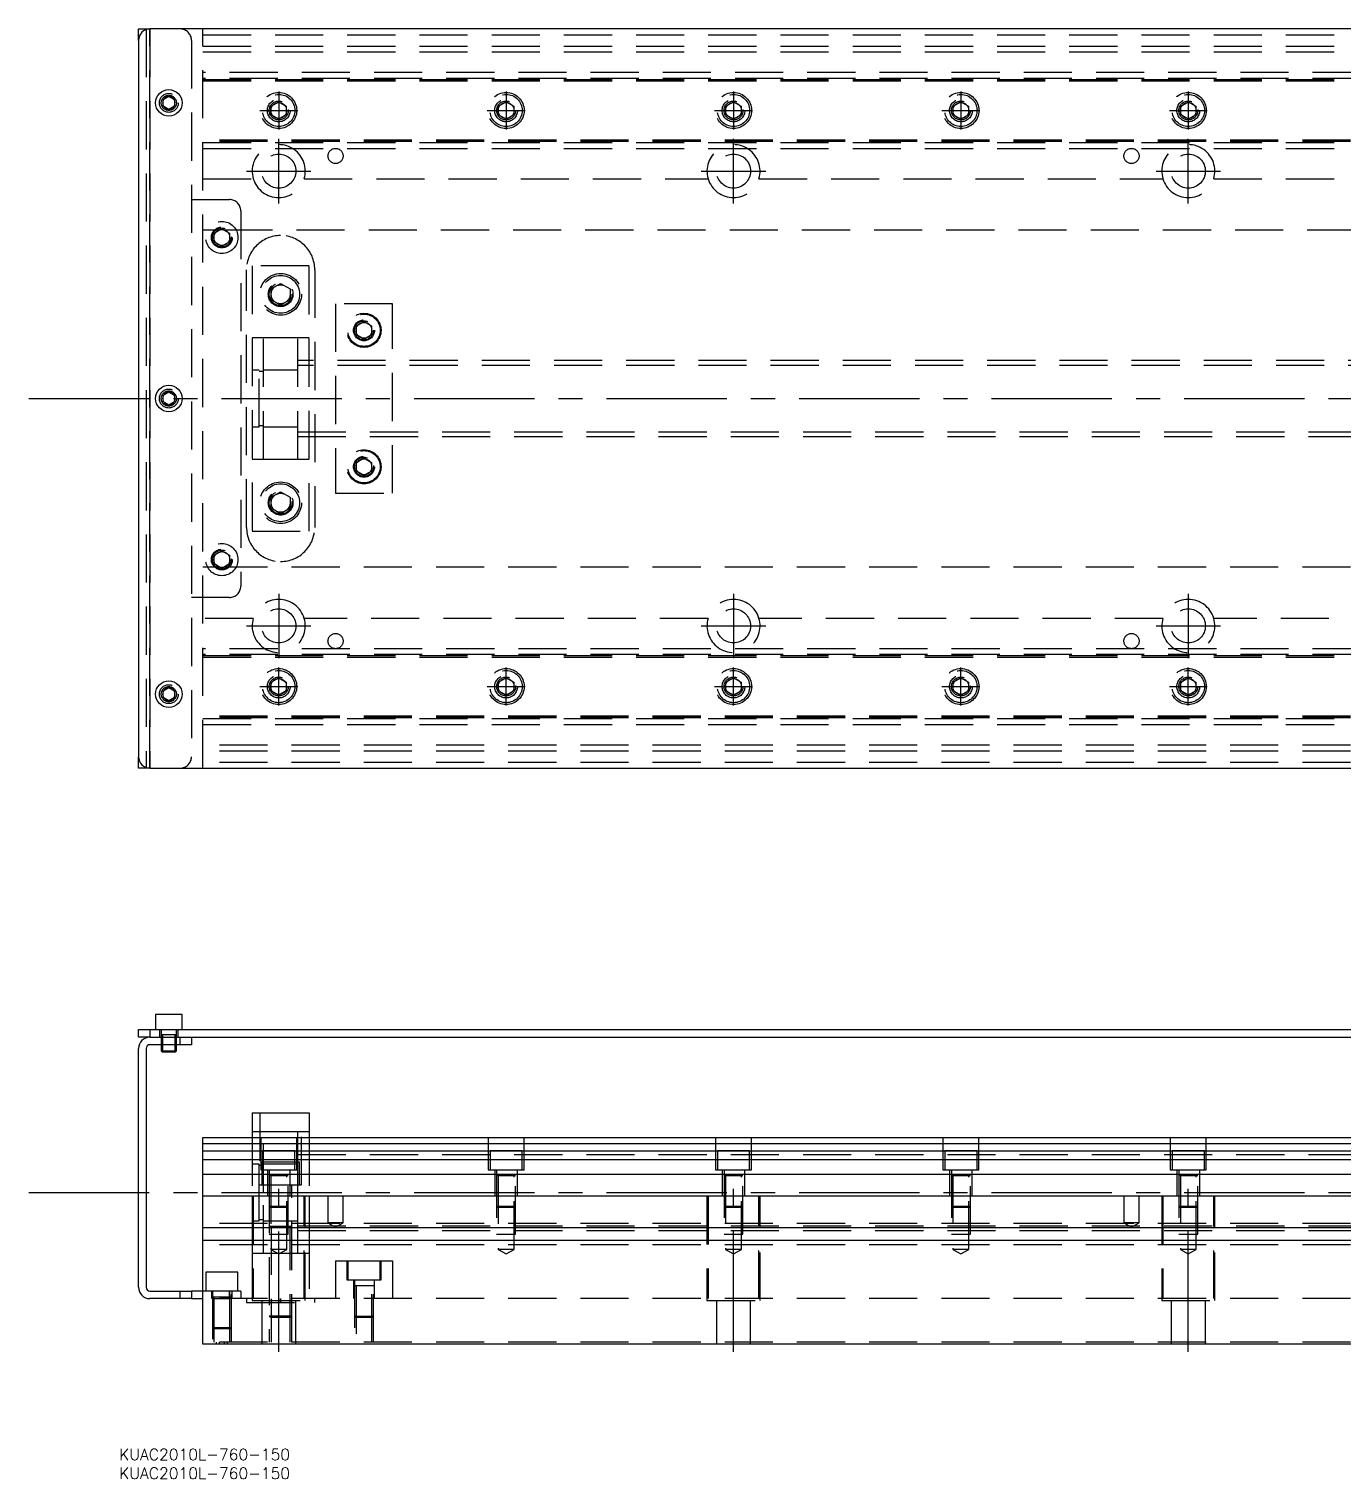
# Model space of a CAD drawing. Extents: x -29 to 999, y -285 to 112.
# Drawn here: x -28.9 to 317.8, y -285.1 to 97.5 of the extents above; entities that cross this region are included whole.
import ezdxf

# ---------------------------------------------------------------- set-up
doc = ezdxf.new("R2010")
doc.units = 0
doc.linetypes.add('CENTER', pattern=[50.8, 31.75, -6.35, 6.35, -6.35])
doc.linetypes.add('DASHED', pattern=[19.05, 12.7, -6.35])
doc.layers.get('0').update_dxf_attribs({"linetype": 'CONTINUOUS'})
doc.layers.add('CENTER', color=1, linetype='CENTER')
doc.styles.get("Standard").update_dxf_attribs({"font": 'txt.shx', "height": 3, "bigfont": 'bigfont.shx'})

# ---------------------------------------------------------------- blocks, each defined once
blk = doc.blocks.new('*U2')
at = {"color": 7, "linetype": 'CONTINUOUS'}
blk.add_text('KUAC2010L-760-150', height=3, dxfattribs=at).set_placement((-5.13, -280.12))
blk = doc.blocks.new('*U3')
at = {"color": 7, "linetype": 'CONTINUOUS'}
blk.add_text('KUAC2010L-760-150', height=3, dxfattribs=at).set_placement((-5.13, -285.08))

msp = doc.modelspace()

# ---------------------------------------------------------------- linework, layer by layer
at = {"color": 7, "linetype": 'CONTINUOUS'}
for p, q in [((0, 94.5), (0, 97.5)), ((0, 97.5), (3, 97.5)), ((791, 97.5), (3, 97.5)), ((0, 94.5), (0, -94.5)), ((6.5, 78.866026), (8, 79.73205)), ((6.5, 77.133974), (6.5, 78.866026)), ((8, 76.26795), (6.5, 77.133974)), ((8, 79.73205), (9.5, 78.866026)), ((9.5, 77.133974), (8, 76.26795)), ((9.5, 78.866026), (9.5, 77.133974)), ((6.5, 0.866026), (8, 1.73205)), ((6.5, -0.866026), (6.5, 0.866026)), ((8, 1.73205), (9.5, 0.866026)), ((9.5, 0.866026), (9.5, -0.866026)), ((8, -1.73205), (6.5, -0.866026)), ((9.5, -0.866026), (8, -1.73205)), ((6.5, -77.133974), (8, -76.26795)), ((8, -76.26795), (9.5, -77.133974)), ((6.5, -78.866026), (6.5, -77.133974)), ((8, -79.73205), (6.5, -78.866026)), ((9.5, -78.866026), (8, -79.73205)), ((9.5, -77.133974), (9.5, -78.866026)), ((0, -97.5), (0, -94.5)), ((3, -97.5), (0, -97.5)), ((3, -97.5), (791, -97.5)), ((11.5, -162.49), (4.5, -162.49)), ((4.5, -162.49), (4.5, -166.49)), ((11.5, -166.49), (11.5, -162.49)), ((0, -168.49), (0, -166.49)), ((0, -166.49), (3, -166.49)), ((3, -166.49), (3, -168.49)), ((3, -166.49), (322, -166.49)), ((3, -168.49), (0, -168.49)), ((0, -234.49), (0, -171.49)), ((2, -171.49), (2, -234.49)), ((3, -168.49), (11, -168.49)), ((3, -168.49), (11, -168.49)), ((11, -170.49), (3, -170.49)), ((6, -170.49002), (6, -172.14)), ((6, -172.14), (10, -172.14)), ((6, -172.14), (6.35, -172.49)), ((6.35, -170.49002), (6.35, -172.49)), ((9.65, -172.49), (9.65, -170.49002)), ((9.65, -172.49), (10, -172.14)), ((10, -172.14), (10, -170.49002)), ((11, -168.49), (322, -168.49)), ((11, -170.49), (11, -168.49)), ((14, -170.49), (11, -170.49)), ((14, -168.49), (14, -170.49)), ((9.65, -172.49), (6.35, -172.49)), ((30, -188.49), (45, -188.49)), ((30, -188.49), (30, -194.99)), ((45, -188.49), (45, -194.99)), ((17, -194.99), (322.5, -194.99)), ((17, -249.49), (17, -194.99)), ((17, -196.529608), (322.5, -196.529608)), ((322.5, -198.61154), (17, -198.61154)), ((322.5, -200.826666), (17, -200.826666)), ((17, -204.671934), (322.5, -204.671934)), ((777, -210.49), (17, -210.49)), ((777, -218.79), (17, -218.79)), ((777, -222.19), (17, -222.19)), ((3, -235.49), (11, -235.49)), ((11, -237.49), (11, -235.49)), ((11, -235.49), (14, -235.49)), ((14, -235.49), (14, -237.49)), ((17, -235.49), (14, -235.49)), ((11, -237.49), (3, -237.49)), ((14, -237.49), (11, -237.49)), ((14, -237.49), (17, -237.49)), ((777, -249.49), (17, -249.49))]:
    msp.add_line(p, q, dxfattribs=at)
at = {"color": 3, "linetype": 'DASHED'}
for p, q in [((2, 97.5), (2, -97.5)), ((3, 97.5), (3, -97.5)), ((3, -97.5), (3, 97.5)), ((3, -97.5), (3, 97.5)), ((3, 97.5), (3, -97.5)), ((17, -97.5), (17, 97.5)), ((17, 96), (777, 96)), ((14, 94.5), (14, -94.5)), ((17, 93), (777, 93)), ((17, 91.5), (777, 91.5)), ((322.5, 86), (17, 86)), ((322.5, 84.460392), (17, 84.460392)), ((17, 84.204452), (777, 84.204452)), ((17, 84.2), (777, 84.2)), ((17, 83.8), (777, 83.8)), ((9.973226, 78.326156), (10, 78)), ((35, 77.1547), (37, 78.309402)), ((35, 74.8453), (35, 77.1547)), ((37, 78.309402), (39, 77.1547)), ((39, 77.1547), (39, 74.8453)), ((95, 77.1547), (97, 78.309402)), ((95, 74.8453), (95, 77.1547)), ((97, 78.309402), (99, 77.1547)), ((99, 77.1547), (99, 74.8453)), ((155, 77.1547), (157, 78.309402)), ((155, 74.8453), (155, 77.1547)), ((157, 78.309402), (159, 77.1547)), ((159, 77.1547), (159, 74.8453)), ((215, 77.1547), (217, 78.309402)), ((215, 74.8453), (215, 77.1547)), ((217, 78.309402), (219, 77.1547)), ((219, 77.1547), (219, 74.8453)), ((275, 77.1547), (277, 78.309402)), ((275, 74.8453), (275, 77.1547)), ((277, 78.309402), (279, 77.1547)), ((279, 77.1547), (279, 74.8453)), ((37, 73.690598), (35, 74.8453)), ((39, 74.8453), (37, 73.690598)), ((39.483582, 76.286038), (39.5, 76)), ((94.5, 76), (94.518502, 76.303588)), ((97, 73.690598), (95, 74.8453)), ((99, 74.8453), (97, 73.690598)), ((157, 73.690598), (155, 74.8453)), ((159, 74.8453), (157, 73.690598)), ((159.483582, 76.286038), (159.5, 76)), ((214.5, 76), (214.518502, 76.303588)), ((217, 73.690598), (215, 74.8453)), ((219, 74.8453), (217, 73.690598)), ((277, 73.690598), (275, 74.8453)), ((279, 74.8453), (277, 73.690598)), ((279.483582, 76.286038), (279.5, 76)), ((777, 68.2), (17, 68.2)), ((777, 67.8), (17, 67.8)), ((777, 67.795548), (17, 67.795548)), ((17, 67.539608), (322.5, 67.539608)), ((17, 66), (322.5, 66)), ((17, 58), (30.291796, 58)), ((43.708204, 58), (150.291796, 58)), ((163.708204, 58), (270.291796, 58)), ((283.708204, 58), (390.291796, 58)), ((14, 52.5), (24, 52.5)), ((27, 49.5), (27, -49.5)), ((17, 44.5), (21.359688, 44.5)), ((20, 43.6547), (22, 44.809402)), ((20, 41.3453), (20, 43.6547)), ((22, 44.809402), (24, 43.6547)), ((22.640312, 44.5), (777, 44.5)), ((24, 43.6547), (24, 41.3453)), ((24.483582, 42.786038), (24.5, 42.5)), ((22, 40.190598), (20, 41.3453)), ((24, 41.3453), (22, 40.190598)), ((45, 35), (30, 35)), ((30, 35), (30, -35)), ((45, -35), (45, 35)), ((28.5, -34), (28.5, 34)), ((46.5, 34), (46.5, -34)), ((34.5, 27.5), (34.520026, 27.846056)), ((35, 28.943376), (37.5, 30.386752)), ((35, 26.056624), (35, 28.943376)), ((37.5, 30.386752), (40, 28.943376)), ((40, 28.943376), (40, 26.056624)), ((37.5, 24.613248), (35, 26.056624)), ((40, 26.056624), (37.5, 24.613248)), ((67, 25), (52, 25)), ((52, 25), (52, -25)), ((67, -25), (67, 25)), ((57.5, 19.1547), (59.5, 20.309402)), ((57.5, 16.8453), (57.5, 19.1547)), ((59.5, 20.309402), (61.5, 19.1547)), ((61.5, 19.1547), (61.5, 16.8453)), ((33, 16), (30, 16)), ((33, -16), (33, 16)), ((42, 16), (33, 16)), ((42, 16), (33, 16)), ((42, -16), (42, 16)), ((45, 16), (42, 16)), ((57, 18), (57.012884, 18.253488)), ((59.5, 15.690598), (57.5, 16.8453)), ((61.5, 16.8453), (59.5, 15.690598)), ((369.99998, 10), (42, 10)), ((369.99998, 8.75), (42, 8.75)), ((31.85, 7.5), (30, 7.5)), ((31.85, -7.5), (31.85, 7.5)), ((33, 7.15), (31.85, 7.15)), ((42, 7.5), (33, 7.5)), ((42, 7.5), (33, 7.5)), ((6, 0), (6.030168, 0.346066)), ((30, -7.5), (31.85, -7.5)), ((31.85, -7.15), (33, -7.15)), ((33, -7.5), (42, -7.5)), ((33, -7.5), (42, -7.5)), ((42, -8.75), (369.99998, -8.75)), ((42, -10), (369.99998, -10)), ((30, -16), (33, -16)), ((33, -16), (42, -16)), ((33, -16), (42, -16)), ((42, -16), (45, -16)), ((57.5, -16.8453), (59.5, -15.690598)), ((57.5, -19.1547), (57.5, -16.8453)), ((59.5, -15.690598), (61.5, -16.8453)), ((61.5, -16.8453), (61.5, -19.1547)), ((61.983582, -17.713962), (62, -18)), ((59.5, -20.309402), (57.5, -19.1547)), ((61.5, -19.1547), (59.5, -20.309402)), ((35, -26.056624), (37.5, -24.613248)), ((35, -28.943376), (35, -26.056624)), ((37.5, -24.613248), (40, -26.056624)), ((40, -26.056624), (40, -28.943376)), ((52, -25), (67, -25)), ((37.5, -30.386752), (35, -28.943376)), ((40, -28.943376), (37.5, -30.386752)), ((40.477798, -27.135694), (40.5, -27.5)), ((30, -35), (45, -35)), ((20, -41.3453), (22, -40.190598)), ((20, -43.6547), (20, -41.3453)), ((22, -40.190598), (24, -41.3453)), ((24, -41.3453), (24, -43.6547)), ((21.359688, -44.5), (17, -44.5)), ((22, -44.809402), (20, -43.6547)), ((24, -43.6547), (22, -44.809402)), ((777, -44.5), (22.640312, -44.5)), ((24.483582, -42.213962), (24.5, -42.5)), ((24, -52.5), (14, -52.5)), ((30.291796, -58), (17, -58)), ((150.291796, -58), (43.708204, -58)), ((270.291796, -58), (163.708204, -58)), ((390.291796, -58), (283.708204, -58)), ((322.5, -66), (17, -66)), ((322.5, -67.539608), (17, -67.539608)), ((17, -67.795548), (777, -67.795548)), ((17, -67.8), (777, -67.8)), ((17, -68.2), (777, -68.2)), ((34.5, -76), (34.518502, -75.696412)), ((35, -74.8453), (37, -73.690598)), ((35, -77.1547), (35, -74.8453)), ((37, -73.690598), (39, -74.8453)), ((39, -74.8453), (39, -77.1547)), ((95, -74.8453), (97, -73.690598)), ((95, -77.1547), (95, -74.8453)), ((97, -73.690598), (99, -74.8453)), ((99, -74.8453), (99, -77.1547)), ((99.483582, -75.713962), (99.5, -76)), ((154.5, -76), (154.512884, -75.746512)), ((155, -74.8453), (157, -73.690598)), ((155, -77.1547), (155, -74.8453)), ((157, -73.690598), (159, -74.8453)), ((159, -74.8453), (159, -77.1547)), ((215, -74.8453), (217, -73.690598)), ((215, -77.1547), (215, -74.8453)), ((217, -73.690598), (219, -74.8453)), ((219, -74.8453), (219, -77.1547)), ((219.483582, -75.713962), (219.5, -76)), ((274.5, -76), (274.512884, -75.746512)), ((275, -74.8453), (277, -73.690598)), ((275, -77.1547), (275, -74.8453)), ((277, -73.690598), (279, -74.8453)), ((279, -74.8453), (279, -77.1547)), ((6, -78), (6.030168, -77.653934)), ((37, -78.309402), (35, -77.1547)), ((39, -77.1547), (37, -78.309402)), ((97, -78.309402), (95, -77.1547)), ((99, -77.1547), (97, -78.309402)), ((157, -78.309402), (155, -77.1547)), ((159, -77.1547), (157, -78.309402)), ((217, -78.309402), (215, -77.1547)), ((219, -77.1547), (217, -78.309402)), ((277, -78.309402), (275, -77.1547)), ((279, -77.1547), (277, -78.309402)), ((777, -83.8), (17, -83.8)), ((777, -84.2), (17, -84.2)), ((777, -84.204452), (17, -84.204452)), ((17, -84.460392), (777, -84.460392)), ((17, -86), (777, -86)), ((777, -91.5), (17, -91.5)), ((777, -93), (17, -93)), ((777, -96), (17, -96)), ((5.5, -166.49), (5.5, -168.49)), ((10.000006, -167.89), (5.999994, -167.89)), ((6, -166.49), (6, -170.49)), ((6.000006, -166.49), (6.000006, -170.49)), ((6.35, -167.89), (6.35, -170.49)), ((9.65, -170.49), (9.65, -167.89)), ((10, -170.49), (10, -166.49)), ((10.5, -168.49), (10.5, -166.49)), ((9.999994, -170.49), (9.999994, -168.49)), ((32, -188.49), (32, -207.49)), ((43, -207.49), (43, -188.49)), ((33, -193.49), (30, -193.49)), ((30, -194.99), (30, -210.49)), ((32.25, -194.99), (32.25, -203.49)), ((33, -209.49), (33, -193.49)), ((42, -193.49), (33, -193.49)), ((41.75, -203.49), (41.75, -194.99)), ((42, -194.99), (42, -193.49)), ((45, -193.49), (42, -193.49)), ((42, -201.49), (42, -194.99)), ((45, -194.99), (45, -210.49)), ((92.25, -194.99), (92.25, -203.49)), ((101.75, -203.49), (101.75, -194.99)), ((152.25, -194.99), (152.25, -203.49)), ((161.75, -203.49), (161.75, -194.99)), ((212.25, -194.99), (212.25, -203.49)), ((221.75, -203.49), (221.75, -194.99)), ((272.25, -194.99), (272.25, -203.49)), ((281.75, -203.49), (281.75, -194.99)), ((41.25, -198.49), (32.75, -198.49)), ((32.75, -198.49), (32.75, -203.49)), ((41.25, -203.49), (41.25, -198.49)), ((101.25, -198.49), (92.75, -198.49)), ((92.75, -198.49), (92.75, -203.49)), ((101.25, -203.49), (101.25, -198.49)), ((161.25, -198.49), (152.75, -198.49)), ((152.75, -198.49), (152.75, -203.49)), ((161.25, -203.49), (161.25, -198.49)), ((221.25, -198.49), (212.75, -198.49)), ((212.75, -198.49), (212.75, -203.49)), ((221.25, -203.49), (221.25, -198.49)), ((281.25, -198.49), (272.75, -198.49)), ((272.75, -198.49), (272.75, -203.49)), ((281.25, -203.49), (281.25, -198.49)), ((31.85, -201.99), (30, -201.99)), ((31.85, -209.49), (31.85, -201.99)), ((33, -202.34), (31.85, -202.34)), ((41.25, -201.49), (32.5, -201.49)), ((32.5, -201.49), (32.5, -207.49)), ((41.25, -201.99), (33, -201.99)), ((42.5, -201.49), (41.25, -201.49)), ((42, -201.99), (41.25, -201.99)), ((42, -199.489994), (720, -199.489994)), ((42, -200.739994), (720, -200.739994)), ((42, -207.49), (42, -201.49)), ((42.5, -207.49), (42.5, -201.49)), ((32.25, -203.49), (41.75, -203.49)), ((34, -203.49), (34, -210.49)), ((39.500006, -205.09), (34.499994, -205.09)), ((34.500006, -203.49), (34.500006, -220.49)), ((34.9, -205.09), (34.9, -224.49)), ((39.1, -224.49), (39.1, -205.09)), ((39.499994, -220.49), (39.499994, -203.49)), ((40, -210.49), (40, -203.49)), ((92.25, -203.49), (101.75, -203.49)), ((94, -203.49), (94, -210.49)), ((99.500006, -205.09), (94.499994, -205.09)), ((94.500006, -203.49), (94.500006, -220.49)), ((94.9, -205.09), (94.9, -224.49)), ((99.1, -224.49), (99.1, -205.09)), ((99.499994, -220.49), (99.499994, -203.49)), ((100, -210.49), (100, -203.49)), ((152.25, -203.49), (161.75, -203.49)), ((154, -203.49), (154, -210.49)), ((159.500006, -205.09), (154.499994, -205.09)), ((154.500006, -203.49), (154.500006, -220.49)), ((154.9, -205.09), (154.9, -224.49)), ((159.1, -224.49), (159.1, -205.09)), ((159.499994, -220.49), (159.499994, -203.49)), ((160, -210.49), (160, -203.49)), ((212.25, -203.49), (221.75, -203.49)), ((214, -203.49), (214, -210.49)), ((219.500006, -205.09), (214.499994, -205.09)), ((214.500006, -203.49), (214.500006, -220.49)), ((214.9, -205.09), (214.9, -224.49)), ((219.1, -224.49), (219.1, -205.09)), ((219.499994, -220.49), (219.499994, -203.49)), ((220, -210.49), (220, -203.49)), ((272.25, -203.49), (281.75, -203.49)), ((274, -203.49), (274, -210.49)), ((279.500006, -205.09), (274.499994, -205.09)), ((274.500006, -203.49), (274.500006, -220.49)), ((274.9, -205.09), (274.9, -224.49)), ((279.1, -224.49), (279.1, -205.09)), ((279.499994, -220.49), (279.499994, -203.49)), ((280, -210.49), (280, -203.49)), ((31.85, -216.99), (31.85, -209.49)), ((32, -207.49), (43, -207.49)), ((33, -225.49), (33, -209.49)), ((34.500006, -207.49), (34.500006, -248.99)), ((40.499994, -248.99), (40.499994, -207.49)), ((42, -209.49), (42, -207.49)), ((42, -210.49), (42, -209.49)), ((30, -210.49), (30, -218.79)), ((30, -210.49), (30, -237.99)), ((30.291796, -210.49), (30.291796, -237.49)), ((34.5, -213.09), (39.5, -213.09)), ((34.5, -213.09), (34.9, -213.49)), ((39.1, -213.49), (34.9, -213.49)), ((39.1, -213.49), (39.5, -213.09)), ((42, -218.79), (42, -210.49)), ((43.708204, -237.49), (43.708204, -210.49)), ((44, -237.99), (44, -210.49)), ((45, -210.49), (45, -218.79)), ((50, -210.49), (50, -217.49)), ((54, -217.49), (54, -210.49)), ((94.5, -213.09), (99.5, -213.09)), ((94.5, -213.09), (94.9, -213.49)), ((99.1, -213.49), (94.9, -213.49)), ((99.1, -213.49), (99.5, -213.09)), ((150, -210.49), (150, -237.99)), ((150.291796, -210.49), (150.291796, -237.49)), ((154.5, -213.09), (159.5, -213.09)), ((154.5, -213.09), (154.9, -213.49)), ((159.1, -213.49), (154.9, -213.49)), ((159.1, -213.49), (159.5, -213.09)), ((163.708204, -237.49), (163.708204, -210.49)), ((164, -237.99), (164, -210.49)), ((214.5, -213.09), (219.5, -213.09)), ((214.5, -213.09), (214.9, -213.49)), ((219.1, -213.49), (214.9, -213.49)), ((219.1, -213.49), (219.5, -213.09)), ((260, -210.49), (260, -217.49)), ((264, -217.49), (264, -210.49)), ((270, -210.49), (270, -237.99)), ((270.291796, -210.49), (270.291796, -237.49)), ((274.5, -213.09), (279.5, -213.09)), ((274.5, -213.09), (274.9, -213.49)), ((279.1, -213.49), (274.9, -213.49)), ((279.1, -213.49), (279.5, -213.09)), ((283.708204, -237.49), (283.708204, -210.49)), ((284, -237.99), (284, -210.49)), ((777, -217.64), (17, -217.64)), ((30, -216.99), (31.85, -216.99)), ((31.85, -216.64), (33, -216.64)), ((33, -216.99), (40.5, -216.99)), ((40.5, -216.99), (42, -216.99)), ((54, -217.49), (50, -217.49)), ((50, -217.49), (52, -218.6447)), ((52, -218.6447), (54, -217.49)), ((264, -217.49), (260, -217.49)), ((260, -217.49), (262, -218.6447)), ((262, -218.6447), (264, -217.49)), ((30, -218.79), (30, -222.19)), ((40.500006, -218.49), (34.499994, -218.49)), ((34.500006, -220.49), (39.499994, -220.49)), ((35, -218.49), (35, -248.99)), ((40, -248.99), (40, -218.49)), ((42, -218.24), (720, -218.24)), ((42, -222.19), (42, -218.79)), ((42, -219.49), (720, -219.49)), ((45, -218.79), (45, -222.19)), ((94.500006, -220.49), (99.499994, -220.49)), ((154.500006, -220.49), (159.499994, -220.49)), ((214.500006, -220.49), (219.499994, -220.49)), ((274.500006, -220.49), (279.499994, -220.49)), ((777, -223.34), (17, -223.34)), ((30, -222.19), (30, -238.49)), ((30, -225.49), (33, -225.49)), ((33, -225.49), (40.5, -225.49)), ((39.1, -224.49), (34.9, -224.49)), ((34.9, -224.49), (37, -225.702436)), ((37, -225.702436), (39.1, -224.49)), ((40.5, -225.49), (42, -225.49)), ((42, -225.49), (42, -222.19)), ((42, -225.49), (45, -225.49)), ((45, -222.19), (45, -238.49)), ((99.1, -224.49), (94.9, -224.49)), ((94.9, -224.49), (97, -225.702436)), ((97, -225.702436), (99.1, -224.49)), ((159.1, -224.49), (154.9, -224.49)), ((154.9, -224.49), (157, -225.702436)), ((157, -225.702436), (159.1, -224.49)), ((219.1, -224.49), (214.9, -224.49)), ((214.9, -224.49), (217, -225.702436)), ((217, -225.702436), (219.1, -224.49)), ((279.1, -224.49), (274.9, -224.49)), ((274.9, -224.49), (277, -225.702436)), ((277, -225.702436), (279.1, -224.49)), ((52, -227.49), (52, -237.49)), ((52, -227.49), (60.291796, -227.49)), ((55, -227.49), (55, -232.49)), ((55.25, -227.49), (55.25, -232.49)), ((60.291796, -227.49), (67, -227.49)), ((63.75, -232.49), (63.75, -227.49)), ((64, -232.49), (64, -227.49)), ((67, -227.49), (67, -237.49)), ((26.25, -230.49), (17.75, -230.49)), ((17.75, -230.49), (17.75, -235.49)), ((26.25, -235.49), (26.25, -230.49)), ((55, -232.49), (64, -232.49)), ((56.75, -232.49), (56.75, -237.49)), ((57.000006, -232.49), (57.000006, -248.99)), ((61.999994, -248.99), (61.999994, -232.49)), ((62.25, -237.49), (62.25, -232.49)), ((27, -235.49), (17, -235.49)), ((19.25, -235.49), (19.25, -237.49)), ((19.500006, -235.49), (19.500006, -248.99)), ((24.499994, -237.09), (19.500006, -237.09)), ((19.9, -237.09), (19.9, -248.99)), ((24, -237.49), (24, -235.49)), ((24, -235.49), (24, -237.49)), ((24.1, -248.99), (24.1, -237.09)), ((24.499994, -248.99), (24.499994, -235.49)), ((24.75, -237.49), (24.75, -235.49)), ((27, -235.49), (27, -237.49)), ((62.000006, -234.09), (56.999994, -234.09)), ((57.4, -234.09), (57.4, -248.99)), ((61.6, -248.99), (61.6, -234.09)), ((777, -237.49), (17, -237.49)), ((19.9, -237.49), (24.1, -237.49)), ((28.5, -237.49), (28.5, -238.49)), ((28.5, -238.49), (46.5, -238.49)), ((30, -237.99), (44, -237.99)), ((32.5, -237.99), (32.5, -249.49)), ((37.5, -237.49), (37.5, -238.49)), ((37.5, -238.49), (37.5, -237.49)), ((41.5, -249.49), (41.5, -237.99)), ((46.5, -238.49), (46.5, -237.49)), ((150, -237.99), (164, -237.99)), ((152.5, -237.99), (152.5, -249.49)), ((161.5, -249.49), (161.5, -237.99)), ((270, -237.99), (284, -237.99)), ((272.5, -237.99), (272.5, -249.49)), ((281.5, -249.49), (281.5, -237.99)), ((34.5, -241.99), (40.5, -241.99)), ((34.5, -241.99), (35, -242.49)), ((40, -242.49), (35, -242.49)), ((40, -242.49), (40.5, -241.99)), ((57, -242.09), (62, -242.09)), ((57, -242.09), (57.4, -242.49)), ((61.6, -242.49), (57.4, -242.49)), ((61.6, -242.49), (62, -242.09)), ((19.5, -245.09), (24.5, -245.09)), ((19.5, -245.09), (19.9, -245.49)), ((24.1, -245.49), (19.9, -245.49)), ((24.1, -245.49), (24.5, -245.09)), ((777, -248.99), (17, -248.99)), ((20.500008, -248.99), (20.500008, -249.49)), ((21.359688, -249.49), (21.359688, -248.99)), ((22.640312, -248.99), (22.640312, -249.49)), ((23.499992, -249.49), (23.499992, -248.99))]:
    msp.add_line(p, q, dxfattribs=at)
at = {"color": 7, "linetype": 'CONTINUOUS'}
for centre in [(8, 78), (8, 0), (8, -78)]:
    msp.add_circle(centre, 3.5, dxfattribs=at)
at = {"color": 3, "linetype": 'DASHED'}
for centre, radius in [((8, 78), 2.5), ((37, 76), 4.75), ((97, 76), 4.75), ((157, 76), 4.75), ((217, 76), 4.75), ((277, 76), 4.75), ((8, 78), 2), ((37, 76), 4.25), ((37, 76), 3), ((37, 76), 2.5), ((37, 76), 2.1), ((97, 76), 4.25), ((97, 76), 3), ((97, 76), 2.5), ((97, 76), 2.1), ((157, 76), 4.25), ((157, 76), 3), ((157, 76), 2.5), ((157, 76), 2.1), ((217, 76), 4.25), ((217, 76), 3), ((217, 76), 2.5), ((217, 76), 2.1), ((277, 76), 4.25), ((277, 76), 3), ((277, 76), 2.5), ((277, 76), 2.1), ((52, 64), 2), ((262, 64), 2), ((37, 60), 4.5), ((157, 60), 4.5), ((277, 60), 4.5), ((22, 42.5), 4.25), ((22, 42.5), 2.75), ((22, 42.5), 2.5), ((22, 42.5), 2.1), ((37.5, 27.5), 5.5), ((37.5, 27.5), 5), ((37.5, 27.5), 3.25), ((37.5, 27.5), 3), ((37.5, 27.5), 2.5), ((59.5, 18), 4.5), ((59.5, 18), 4.25), ((59.5, 18), 2.75), ((59.5, 18), 2.5), ((59.5, 18), 2.1), ((8, 0), 2.5), ((8, 0), 2), ((59.5, -18), 4.5), ((59.5, -18), 4.25), ((59.5, -18), 2.75), ((59.5, -18), 2.5), ((59.5, -18), 2.1), ((37.5, -27.5), 5.5), ((37.5, -27.5), 5), ((37.5, -27.5), 3.25), ((37.5, -27.5), 3), ((37.5, -27.5), 2.5), ((22, -42.5), 4.25), ((22, -42.5), 2.75), ((22, -42.5), 2.5), ((22, -42.5), 2.1), ((37, -60), 4.5), ((157, -60), 4.5), ((277, -60), 4.5), ((52, -64), 2), ((262, -64), 2), ((37, -76), 4.75), ((37, -76), 4.25), ((97, -76), 4.75), ((97, -76), 4.25), ((157, -76), 4.75), ((157, -76), 4.25), ((217, -76), 4.75), ((217, -76), 4.25), ((277, -76), 4.75), ((277, -76), 4.25), ((8, -78), 2.5), ((8, -78), 2), ((37, -76), 3), ((37, -76), 2.5), ((37, -76), 2.1), ((97, -76), 3), ((97, -76), 2.5), ((97, -76), 2.1), ((157, -76), 3), ((157, -76), 2.5), ((157, -76), 2.1), ((217, -76), 3), ((217, -76), 2.5), ((217, -76), 2.1), ((277, -76), 3), ((277, -76), 2.5), ((277, -76), 2.1)]:
    msp.add_circle(centre, radius, dxfattribs=at)
at = {"color": 7, "linetype": 'CONTINUOUS'}
for centre, radius, start, end in [((3, 94.5), 3, 90, 180), ((8, 78), 1.65, 155.380023, 180), ((8, 78), 1.65, 180, 204.619977), ((8, 78), 1.65, 144.619977, 155.380023), ((8, 78), 1.65, 204.619977, 215.380023), ((8, 78), 1.65, 95.380023, 144.619977), ((8, 78), 1.65, 215.380023, 264.619977), ((8, 78), 1.65, 84.619977, 95.380023), ((8, 78), 1.65, 35.380023, 84.619977), ((8, 78), 1.65, 275.380023, 324.619977), ((8, 78), 1.65, 24.619977, 35.380023), ((8, 78), 1.65, 324.619977, 335.380023), ((8, 78), 1.65, 335.380023, 24.619977), ((8, 78), 1.65, 264.619977, 275.380023), ((8, 0), 1.65, 155.380023, 180), ((8, 0), 1.65, 144.619977, 155.380023), ((8, 0), 1.65, 95.380023, 144.619977), ((8, 0), 1.65, 84.619977, 95.380023), ((8, 0), 1.65, 35.380023, 84.619977), ((8, 0), 1.65, 24.619977, 35.380023), ((8, 0), 1.65, 335.380023, 24.619977), ((8, 0), 1.65, 180, 204.619977), ((8, 0), 1.65, 204.619977, 215.380023), ((8, 0), 1.65, 215.380023, 264.619977), ((8, 0), 1.65, 264.619977, 275.380023), ((8, 0), 1.65, 275.380023, 324.619977), ((8, 0), 1.65, 324.619977, 335.380023), ((8, -78), 1.65, 95.380023, 144.619977), ((8, -78), 1.65, 84.619977, 95.380023), ((8, -78), 1.65, 35.380023, 84.619977), ((8, -78), 1.65, 155.380023, 180), ((8, -78), 1.65, 180, 204.619977), ((8, -78), 1.65, 144.619977, 155.380023), ((8, -78), 1.65, 204.619977, 215.380023), ((8, -78), 1.65, 215.380023, 264.619977), ((8, -78), 1.65, 264.619977, 275.380023), ((8, -78), 1.65, 275.380023, 324.619977), ((8, -78), 1.65, 24.619977, 35.380023), ((8, -78), 1.65, 324.619977, 335.380023), ((8, -78), 1.65, 335.380023, 24.619977), ((3, -94.5), 3, 180, 270), ((3, -171.49), 3, 90, 180), ((3, -171.49), 1, 90, 180), ((3, -234.49), 3, 180, 270), ((3, -234.49), 1, 180, 270)]:
    msp.add_arc(centre, radius, start, end, dxfattribs=at)
at = {"color": 3, "linetype": 'DASHED'}
for centre, radius, start, end in [((11, 94.5), 3, 0, 90), ((37, 60), 7, 343.39845, 196.60155), ((157, 60), 7, 343.39845, 196.60155), ((277, 60), 7, 343.39845, 196.60155), ((37, 60), 7, 196.60155, 343.39845), ((157, 60), 7, 196.60155, 343.39845), ((277, 60), 7, 196.60155, 343.39845), ((24, 49.5), 3, 0, 90), ((37.5, 34), 9, 90, 180), ((37.5, 34), 9, 0, 90), ((37.5, -34), 9, 180, 270), ((37.5, -34), 9, 270, 0), ((24, -49.5), 3, 270, 0), ((37, -60), 7, 16.60155, 163.39845), ((157, -60), 7, 16.60155, 163.39845), ((277, -60), 7, 16.60155, 163.39845), ((37, -60), 7, 163.39845, 16.60155), ((157, -60), 7, 163.39845, 16.60155), ((277, -60), 7, 163.39845, 16.60155), ((11, -94.5), 3, 270, 0)]:
    msp.add_arc(centre, radius, start, end, dxfattribs=at)
at = {"layer": 'CENTER', "color": 1, "linetype": 'CENTER'}
for p, q in [((37, 81), (37, 71)), ((97, 81), (97, 71)), ((157, 81), (157, 71)), ((217, 81), (217, 71)), ((277, 81), (277, 71)), ((32, 76), (42, 76)), ((92, 76), (102, 76)), ((152, 76), (162, 76)), ((212, 76), (222, 76)), ((272, 76), (282, 76)), ((37, 51.5), (37, 68.5)), ((157, 51.5), (157, 68.5)), ((277, 51.5), (277, 68.5)), ((28.5, 60), (45.5, 60)), ((148.5, 60), (165.5, 60)), ((268.5, 60), (285.5, 60)), ((-28.891336, 0), (856.707811, 0)), ((37, -51.5), (37, -68.5)), ((157, -51.5), (157, -68.5)), ((277, -51.5), (277, -68.5)), ((28.5, -60), (45.5, -60)), ((148.5, -60), (165.5, -60)), ((268.5, -60), (285.5, -60)), ((37, -81), (37, -71)), ((97, -81), (97, -71)), ((157, -81), (157, -71)), ((217, -81), (217, -71)), ((277, -81), (277, -71)), ((32, -76), (42, -76)), ((92, -76), (102, -76)), ((152, -76), (162, -76)), ((212, -76), (222, -76)), ((272, -76), (282, -76)), ((-28.891336, -209.49), (856.707811, -209.49)), ((37, -251.49), (37, -208.49)), ((157, -251.49), (157, -208.49)), ((277, -251.49), (277, -208.49))]:
    msp.add_line(p, q, dxfattribs=at)

# ---------------------------------------------------------------- block references
at = {"color": 7, "linetype": 'CONTINUOUS'}
for name in ['*U2', '*U3']:
    msp.add_blockref(name, (0, 0), dxfattribs=at)

doc.saveas('drawing.dxf')
